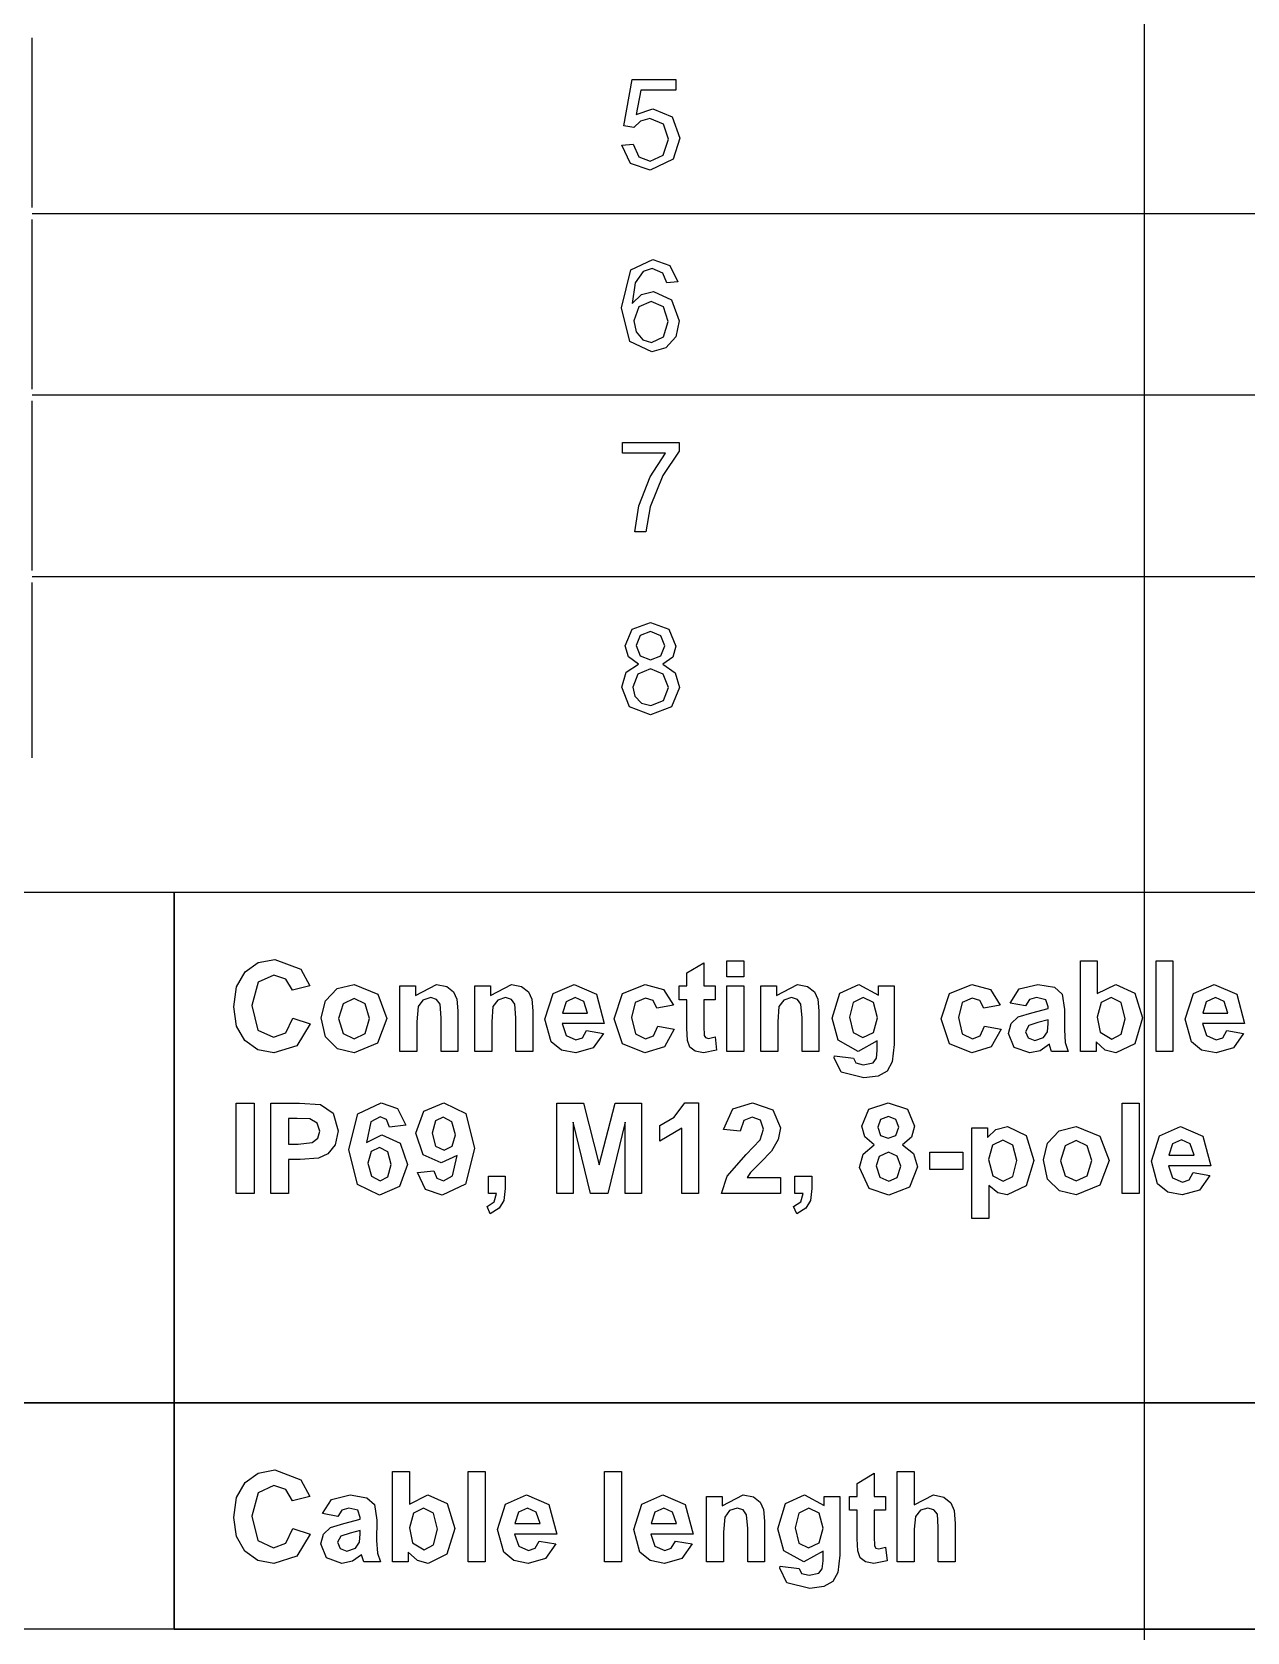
# Model space of a CAD drawing. Extents: x 22 to 299, y 7 to 289.
# Drawn here: x 87.16 to 114.3, y 69.36 to 105.1 of the extents above; entities that cross this region are included whole.
import ezdxf

# ---------------------------------------------------------------- set-up
doc = ezdxf.new("R2010")
doc.units = 0

msp = doc.modelspace()

# ---------------------------------------------------------------- linework, layer by layer
at = {"layer": '1'}
for p, q in [((87.1569, 101.183), (87.1569, 104.972883)), ((87.1569, 101.05), (114.601892, 101.05)), ((87.1569, 97.128), (87.1569, 100.918236)), ((87.1569, 96.9957), (114.601892, 96.9957)), ((87.1569, 93.0733), (87.1569, 96.863183)), ((87.1569, 92.941), (114.601892, 92.941)), ((87.1569, 88.8862), (87.1569, 92.808727)), ((83.332983, 85.88603), (90.333137, 85.88603)), ((90.333137, 85.88603), (90.333137, 74.481455)), ((90.333137, 85.88603), (150.999492, 85.88603)), ((90.333137, 74.481455), (90.333137, 85.88603)), ((90.333137, 74.481455), (83.332983, 74.481455)), ((83.332983, 74.481455), (90.333137, 74.481455)), ((150.999492, 74.481455), (90.333137, 74.481455)), ((90.333137, 74.481455), (90.333137, 69.426866)), ((90.333137, 74.481455), (120.666315, 74.481455)), ((90.333137, 69.426866), (90.333137, 74.481455)), ((90.333137, 69.426866), (83.332983, 69.426866)), ((120.666315, 69.426866), (90.333137, 69.426866)), ((90.3332, 69.4269), (120.666378, 69.4269))]:
    msp.add_line(p, q, dxfattribs=at)
at = {"layer": 'Layer 1'}
for p, q in [((112, 276.5), (112, 15.430556)), ((100.374393, 103.004979), (100.564204, 104.042641)), ((100.564204, 104.042641), (101.538654, 104.042641)), ((101.538654, 104.042641), (101.538654, 103.805619)), ((100.756688, 103.805619), (100.651089, 103.262672)), ((101.538654, 103.805619), (100.756688, 103.805619)), ((100.651089, 103.262672), (101.021353, 103.389452)), ((101.021353, 103.389452), (101.454442, 103.206173)), ((100.600295, 102.974663), (100.374393, 103.004979)), ((100.747331, 103.115222), (100.600295, 102.974663)), ((100.957192, 103.170344), (100.747331, 103.115222)), ((101.259285, 103.047698), (100.957192, 103.170344)), ((101.375577, 102.712836), (101.259285, 103.047698)), ((101.454442, 103.206173), (101.630886, 102.734884)), ((100.331619, 102.579166), (100.584254, 102.601215)), ((100.584254, 102.601215), (100.713914, 102.314583)), ((101.255275, 102.354546), (101.375577, 102.712836)), ((101.630886, 102.734884), (101.475829, 102.26084)), ((100.524103, 102.169889), (100.331619, 102.579166)), ((100.331619, 102.579166), (100.331619, 102.579166)), ((100.713914, 102.314583), (100.961202, 102.219499)), ((100.961202, 102.219499), (101.255275, 102.354546)), ((101.475829, 102.26084), (100.961202, 102.015549)), ((100.961202, 102.015549), (100.524103, 102.169889)), ((100.320925, 98.940933), (100.530786, 99.79256)), ((100.530786, 99.79256), (101.024027, 100.02407)), ((100.807482, 99.753975), (100.628365, 99.50455)), ((101.009323, 99.82012), (100.807482, 99.753975)), ((101.249928, 99.714012), (101.009323, 99.82012)), ((101.024027, 100.02407), (101.402311, 99.8904)), ((101.402311, 99.8904), (101.580091, 99.521087)), ((100.628365, 99.50455), (100.560194, 99.037396)), ((101.340823, 99.501794), (101.249928, 99.714012)), ((101.580091, 99.521087), (101.340823, 99.501794)), ((101.580091, 99.521087), (101.580091, 99.521087)), ((100.560194, 99.037396), (100.772728, 99.239967)), ((100.987936, 99.087005), (100.71124, 98.965738)), ((100.772728, 99.239967), (101.036057, 99.306113)), ((101.260621, 98.965738), (100.987936, 99.087005)), ((101.036057, 99.306113), (101.445085, 99.122834)), ((101.445085, 99.122834), (101.614845, 98.651545)), ((100.510736, 98.188525), (100.320925, 98.940933)), ((100.71124, 98.965738), (100.597621, 98.650167)), ((101.368894, 98.636387), (101.260621, 98.965738)), ((100.597621, 98.650167), (100.649752, 98.404877)), ((100.597621, 98.650167), (100.597621, 98.650167)), ((100.649752, 98.404877), (100.798125, 98.225732)), ((101.259285, 98.291878), (101.368894, 98.636387)), ((101.534644, 98.29739), (101.316763, 98.047965)), ((101.614845, 98.651545), (101.534644, 98.29739)), ((101.001303, 97.961149), (100.510736, 98.188525)), ((100.798125, 98.225732), (100.997293, 98.165099)), ((100.997293, 98.165099), (101.259285, 98.291878)), ((101.316763, 98.047965), (101.001303, 97.961149)), ((100.347659, 95.696719), (100.347659, 95.935119)), ((100.347659, 95.935119), (101.616182, 95.935119)), ((101.616182, 95.935119), (101.616182, 95.742194)), ((101.307406, 95.696719), (100.347659, 95.696719)), ((100.961202, 95.167553), (101.307406, 95.696719)), ((101.616182, 95.742194), (101.244581, 95.196491)), ((100.712577, 94.517119), (100.961202, 95.167553)), ((101.244581, 95.196491), (100.961202, 94.496449)), ((100.621682, 93.9411), (100.712577, 94.517119)), ((100.961202, 94.496449), (100.86897, 93.9411)), ((100.86897, 93.9411), (100.621682, 93.9411)), ((100.56153, 91.764664), (100.970559, 91.91487)), ((100.970559, 91.91487), (101.383597, 91.76053)), ((100.407811, 91.393972), (100.56153, 91.764664)), ((100.744658, 91.61997), (100.653762, 91.40224)), ((100.973232, 91.71092), (100.744658, 91.61997)), ((101.20047, 91.617214), (100.973232, 91.71092)), ((101.292702, 91.38846), (101.20047, 91.617214)), ((101.383597, 91.76053), (101.53999, 91.387082)), ((100.479992, 91.143169), (100.407811, 91.393972)), ((100.653762, 91.40224), (100.743321, 91.167974)), ((100.653762, 91.40224), (100.653762, 91.40224)), ((100.743321, 91.167974), (100.975906, 91.077024)), ((100.975906, 91.077024), (101.203144, 91.166596)), ((101.203144, 91.166596), (101.292702, 91.38846)), ((101.53999, 91.387082), (101.467809, 91.141791)), ((100.328946, 90.470688), (100.425188, 90.800038)), ((100.425188, 90.800038), (100.701883, 90.981939)), ((100.701883, 90.981939), (100.479992, 91.143169)), ((100.969222, 90.874452), (100.68718, 90.758697)), ((100.701883, 90.981939), (100.701883, 90.981939)), ((101.257948, 90.757319), (100.969222, 90.874452)), ((101.467809, 91.141791), (101.251265, 90.981939)), ((101.251265, 90.981939), (101.525287, 90.786258)), ((100.506726, 90.028338), (100.328946, 90.470688)), ((100.68718, 90.758697), (100.576234, 90.469309)), ((100.576234, 90.469309), (100.624355, 90.263982)), ((100.576234, 90.469309), (100.576234, 90.469309)), ((101.37424, 90.461041), (101.257948, 90.757319)), ((101.261958, 90.170276), (101.37424, 90.461041)), ((101.620192, 90.463797), (101.442412, 90.028338)), ((101.525287, 90.786258), (101.620192, 90.463797)), ((100.624355, 90.263982), (100.770055, 90.109642)), ((100.770055, 90.109642), (100.977242, 90.055899)), ((100.977242, 90.055899), (101.261958, 90.170276)), ((100.974569, 89.851949), (100.506726, 90.028338)), ((101.442412, 90.028338), (100.974569, 89.851949)), ((92.208096, 84.316417), (92.580032, 84.386353)), ((92.580032, 84.386353), (93.164167, 84.167245)), ((91.726218, 83.771748), (91.915695, 84.106611)), ((91.915695, 84.106611), (92.208096, 84.316417)), ((92.559981, 84.037709), (92.205757, 83.876479)), ((92.82732, 83.946759), (92.559981, 84.037709)), ((93.164167, 84.167245), (93.364671, 83.795175)), ((101.785865, 84.085941), (102.162813, 84.311939)), ((101.785865, 83.795175), (101.785865, 84.085941)), ((102.162813, 84.311939), (102.162813, 83.795175)), ((102.680091, 83.993612), (102.680091, 84.351902)), ((102.680091, 84.351902), (103.055702, 84.351902)), ((103.055702, 84.351902), (103.055702, 83.993612)), ((110.57557, 82.3317), (110.57557, 84.351902)), ((110.57557, 84.351902), (110.951181, 84.351902)), ((110.951181, 84.351902), (110.951181, 83.624298)), ((112.264253, 82.3317), (112.264253, 84.351902)), ((112.264253, 84.351902), (112.639864, 84.351902)), ((112.639864, 84.351902), (112.639864, 82.3317)), ((91.663059, 83.323886), (91.726218, 83.771748)), ((92.205757, 83.876479), (92.070751, 83.354203)), ((92.97302, 83.698712), (92.82732, 83.946759)), ((93.364671, 83.795175), (92.97302, 83.698712)), ((93.711751, 83.457556), (93.972407, 83.733163)), ((93.972407, 83.733163), (94.350691, 83.828248)), ((94.350691, 83.828248), (94.878685, 83.611896)), ((95.376375, 82.3317), (95.376375, 83.795175)), ((95.376375, 83.795175), (95.725252, 83.795175)), ((95.725252, 83.580201), (96.193095, 83.828248)), ((95.725252, 83.795175), (95.725252, 83.580201)), ((96.193095, 83.828248), (96.420333, 83.781395)), ((96.420333, 83.781395), (96.57539, 83.664261)), ((96.57539, 83.664261), (96.648908, 83.501653)), ((97.049018, 82.3317), (97.049018, 83.795175)), ((97.049018, 83.795175), (97.397895, 83.795175)), ((97.397895, 83.580201), (97.865738, 83.828248)), ((97.397895, 83.795175), (97.397895, 83.580201)), ((97.865738, 83.828248), (98.092976, 83.781395)), ((98.092976, 83.781395), (98.248033, 83.664261)), ((98.248033, 83.664261), (98.321551, 83.501653)), ((98.799188, 83.621542), (99.265694, 83.828248)), ((99.265694, 83.828248), (99.765617, 83.611896)), ((100.349334, 83.625676), (100.851931, 83.828248)), ((100.851931, 83.828248), (101.263633, 83.712493)), ((101.263633, 83.712493), (101.484188, 83.362471)), ((101.613431, 83.486495), (101.613431, 83.795175)), ((101.613431, 83.795175), (101.785865, 83.795175)), ((102.162813, 83.795175), (102.419456, 83.795175)), ((102.419456, 83.795175), (102.419456, 83.486495)), ((103.055702, 83.993612), (102.680091, 83.993612)), ((102.680092, 82.3317), (102.680092, 83.795175)), ((102.680092, 83.795175), (103.055704, 83.795175)), ((103.055704, 83.795175), (103.055704, 82.3317)), ((103.438459, 82.3317), (103.438459, 83.795175)), ((103.438459, 83.795175), (103.787336, 83.795175)), ((103.787336, 83.580201), (104.255179, 83.828248)), ((103.787336, 83.795175), (103.787336, 83.580201)), ((104.255179, 83.828248), (104.482417, 83.781395)), ((104.482417, 83.781395), (104.637473, 83.664261)), ((104.637473, 83.664261), (104.710992, 83.501653)), ((105.200659, 83.633945), (105.628401, 83.828248)), ((105.628401, 83.828248), (106.062827, 83.589847)), ((106.062827, 83.589847), (106.062827, 83.795175)), ((106.062827, 83.795175), (106.414377, 83.795175)), ((106.414377, 83.795175), (106.414377, 82.481906)), ((107.650381, 83.625676), (108.152978, 83.828248)), ((108.152978, 83.828248), (108.564679, 83.712493)), ((108.564679, 83.712493), (108.785234, 83.362471)), ((109.009382, 83.412081), (109.207212, 83.726273)), ((109.207212, 83.726273), (109.624261, 83.828248)), ((109.624261, 83.828248), (109.998535, 83.766236)), ((109.998535, 83.766236), (110.170969, 83.610518)), ((110.951181, 83.624298), (111.362883, 83.828248)), ((111.362883, 83.828248), (111.791962, 83.633945)), ((113.100147, 83.621542), (113.566653, 83.828248)), ((113.566653, 83.828248), (114.066576, 83.611896)), ((91.725884, 82.897384), (91.663059, 83.323886)), ((92.070751, 83.354203), (92.20442, 82.808501)), ((93.61952, 83.084108), (93.711751, 83.457556)), ((94.10474, 83.396922), (94.004488, 83.063437)), ((94.352028, 83.512678), (94.10474, 83.396922)), ((94.59798, 83.396922), (94.352028, 83.512678)), ((94.698232, 83.066194), (94.59798, 83.396922)), ((94.878685, 83.611896), (95.084537, 83.067572)), ((95.780057, 83.330777), (95.751986, 82.994536)), ((95.886992, 83.476848), (95.780057, 83.330777)), ((96.062099, 83.53197), (95.886992, 83.476848)), ((96.191759, 83.493385), (96.062099, 83.53197)), ((96.270624, 83.38452), (96.191759, 83.493385)), ((96.294683, 83.078596), (96.270624, 83.38452)), ((96.648908, 83.501653), (96.670293, 83.241204)), ((97.4527, 83.330777), (97.424629, 82.994536)), ((97.559635, 83.476848), (97.4527, 83.330777)), ((97.734742, 83.53197), (97.559635, 83.476848)), ((97.864401, 83.493385), (97.734742, 83.53197)), ((97.943266, 83.38452), (97.864401, 83.493385)), ((97.967326, 83.078596), (97.943266, 83.38452)), ((98.321551, 83.501653), (98.342936, 83.241204)), ((98.614724, 83.052413), (98.799188, 83.621542)), ((99.085239, 83.439641), (99.006374, 83.188839)), ((99.288416, 83.53197), (99.085239, 83.439641)), ((99.483573, 83.443776), (99.288416, 83.53197)), ((99.567785, 83.188839), (99.483573, 83.443776)), ((99.765617, 83.611896), (99.940725, 82.951816)), ((100.163534, 83.062059), (100.349334, 83.625676)), ((100.632713, 83.423105), (100.549838, 83.08962)), ((100.857278, 83.523702), (100.632713, 83.423105)), ((101.028375, 83.465824), (100.857278, 83.523702)), ((101.113923, 83.29357), (101.028375, 83.465824)), ((101.484188, 83.362471), (101.113923, 83.29357)), ((101.484188, 83.362471), (101.484188, 83.362471)), ((101.785864, 83.486495), (101.613431, 83.486495)), ((101.785864, 82.848464), (101.785864, 83.486495)), ((102.419456, 83.486495), (102.162811, 83.486495)), ((102.162811, 83.486495), (102.162811, 82.896695)), ((103.842141, 83.330777), (103.81407, 82.994536)), ((103.949076, 83.476848), (103.842141, 83.330777)), ((104.124183, 83.53197), (103.949076, 83.476848)), ((104.253842, 83.493385), (104.124183, 83.53197)), ((104.332707, 83.38452), (104.253842, 83.493385)), ((104.356767, 83.078596), (104.332707, 83.38452)), ((104.710992, 83.501653), (104.732377, 83.241204)), ((105.029562, 83.071706), (105.200659, 83.633945)), ((105.501415, 83.423105), (105.41453, 83.093754)), ((105.724643, 83.53197), (105.501415, 83.423105)), ((105.954554, 83.421727), (105.724643, 83.53197)), ((106.04545, 83.084108), (105.954554, 83.421727)), ((107.46458, 83.062059), (107.650381, 83.625676)), ((107.93376, 83.423105), (107.850885, 83.08962)), ((108.158324, 83.523702), (107.93376, 83.423105)), ((108.329421, 83.465824), (108.158324, 83.523702)), ((108.41497, 83.29357), (108.329421, 83.465824)), ((108.785234, 83.362471), (108.41497, 83.29357)), ((108.785234, 83.362471), (108.785234, 83.362471)), ((109.350239, 83.348691), (109.009382, 83.412081)), ((109.441134, 83.490629), (109.350239, 83.348691)), ((109.350239, 83.348691), (109.350239, 83.348691)), ((109.597527, 83.53197), (109.441134, 83.490629)), ((109.487918, 83.191595), (109.852836, 83.286679)), ((109.799368, 83.483739), (109.597527, 83.53197)), ((109.852836, 83.325264), (109.799368, 83.483739)), ((109.852836, 83.286679), (109.852836, 83.325264)), ((110.170969, 83.610518), (110.221763, 83.264631)), ((111.038066, 83.423105), (110.948508, 83.095132)), ((111.262631, 83.53197), (111.038066, 83.423105)), ((111.488532, 83.420349), (111.262631, 83.53197)), ((111.576754, 83.059303), (111.488532, 83.420349)), ((111.791962, 83.633945), (111.961722, 83.078596)), ((112.915683, 83.052413), (113.100147, 83.621542)), ((113.386201, 83.439641), (113.307336, 83.188839)), ((113.589378, 83.53197), (113.386201, 83.439641)), ((113.784536, 83.443776), (113.589378, 83.53197)), ((113.868748, 83.188839), (113.784536, 83.443776)), ((114.066576, 83.611896), (114.241683, 82.951816)), ((92.82331, 82.749245), (92.986387, 83.074462)), ((92.986387, 83.074462), (93.370018, 82.94906)), ((92.986387, 83.074462), (92.986387, 83.074462)), ((93.370018, 82.94906), (93.075945, 82.457101)), ((93.711751, 82.655539), (93.61952, 83.084108)), ((93.61952, 83.084108), (93.61952, 83.084108)), ((94.004488, 83.063438), (94.10474, 82.729953)), ((94.004488, 83.063437), (94.004488, 83.063438)), ((94.59798, 82.729953), (94.698232, 83.066194)), ((95.084537, 83.067572), (94.876012, 82.516357)), ((95.751986, 82.994536), (95.751986, 82.3317)), ((96.294683, 82.3317), (96.294683, 83.078596)), ((96.670293, 83.241204), (96.670294, 82.3317)), ((97.424629, 82.994536), (97.424629, 82.3317)), ((97.967326, 82.3317), (97.967326, 83.078596)), ((98.342936, 83.241204), (98.342937, 82.3317)), ((98.755077, 82.548052), (98.614724, 83.052413)), ((99.940725, 82.951816), (98.999692, 82.951816)), ((98.999692, 82.951816), (99.090587, 82.683099)), ((99.006374, 83.188839), (99.567785, 83.188839)), ((100.347997, 82.501199), (100.163534, 83.062059)), ((100.549838, 83.08962), (100.63405, 82.721684)), ((103.81407, 82.994536), (103.81407, 82.3317)), ((104.356767, 82.3317), (104.356767, 83.078596)), ((104.732377, 83.241204), (104.732378, 82.3317)), ((105.160558, 82.581125), (105.029562, 83.071706)), ((105.41453, 83.093754), (105.501415, 82.752001)), ((105.41453, 83.093754), (105.41453, 83.093754)), ((105.950544, 82.754757), (106.04545, 83.084108)), ((107.649044, 82.501199), (107.46458, 83.062059)), ((107.850885, 83.08962), (107.935097, 82.721684)), ((108.970618, 82.731331), (109.028095, 82.951816)), ((109.028095, 82.951816), (109.188499, 83.100644)), ((109.188499, 83.100644), (109.487918, 83.191595)), ((109.624261, 82.975243), (109.419747, 82.907719)), ((109.852836, 83.034499), (109.624261, 82.975243)), ((109.838132, 82.768537), (109.852836, 82.957328)), ((109.852836, 82.957328), (109.852836, 83.034499)), ((110.221763, 83.264631), (110.217752, 82.812635)), ((110.948508, 83.095132), (111.018016, 82.758891)), ((110.948508, 83.095132), (110.948508, 83.095132)), ((111.488532, 82.713416), (111.576754, 83.059303)), ((111.961722, 83.078596), (111.787951, 82.501199)), ((113.056035, 82.548052), (112.915683, 83.052413)), ((114.241683, 82.951816), (113.300651, 82.951816)), ((113.300651, 82.951816), (113.391546, 82.683099)), ((113.307336, 83.188839), (113.868748, 83.188839)), ((91.914358, 82.571478), (91.725884, 82.897384)), ((92.20041, 82.365806), (91.914358, 82.571478)), ((92.20442, 82.808501), (92.551961, 82.645892)), ((92.551961, 82.645892), (92.82331, 82.749245)), ((93.980427, 82.389578), (93.711751, 82.655539)), ((94.10474, 82.729953), (94.352028, 82.614198)), ((94.352028, 82.614198), (94.59798, 82.729953)), ((99.090587, 82.683099), (99.307132, 82.588015)), ((99.307132, 82.588015), (99.455505, 82.637624)), ((99.455505, 82.637624), (99.5464, 82.797476)), ((99.5464, 82.797476), (99.920674, 82.732709)), ((99.5464, 82.797476), (99.5464, 82.797476)), ((99.920674, 82.732709), (99.692099, 82.40887)), ((100.63405, 82.721684), (100.862624, 82.614198)), ((100.862624, 82.614198), (101.037732, 82.676209)), ((101.037732, 82.676209), (101.133973, 82.892561)), ((101.133973, 82.892561), (101.502901, 82.827793)), ((101.502901, 82.827793), (101.282347, 82.432297)), ((101.797894, 82.575612), (101.785864, 82.848464)), ((101.850025, 82.424028), (101.797894, 82.575612)), ((102.162811, 82.896695), (102.169492, 82.687233)), ((102.169492, 82.687233), (102.202911, 82.639002)), ((102.202911, 82.639002), (102.267072, 82.61971)), ((102.267072, 82.61971), (102.418119, 82.656917)), ((102.418119, 82.656917), (102.4502, 82.356505)), ((105.613697, 82.3317), (105.160558, 82.581125)), ((105.501415, 82.752001), (105.71796, 82.644514)), ((105.71796, 82.644514), (105.950544, 82.754757)), ((107.935097, 82.721684), (108.163671, 82.614198)), ((108.163671, 82.614198), (108.338778, 82.676209)), ((108.338778, 82.676209), (108.43502, 82.892561)), ((108.43502, 82.892561), (108.803948, 82.827793)), ((108.803948, 82.827793), (108.583393, 82.432297)), ((109.096267, 82.421272), (108.970618, 82.731331)), ((109.419747, 82.907719), (109.346228, 82.771294)), ((109.346228, 82.771294), (109.405043, 82.630734)), ((109.405043, 82.630734), (109.554753, 82.571478)), ((109.554753, 82.571478), (109.748573, 82.64038)), ((109.748573, 82.64038), (109.838132, 82.768537)), ((110.217752, 82.812635), (110.23513, 82.527381)), ((111.018016, 82.758891), (111.277334, 82.604551)), ((111.277334, 82.604551), (111.488532, 82.713416)), ((113.391546, 82.683099), (113.60809, 82.588015)), ((113.60809, 82.588015), (113.756463, 82.637624)), ((113.756463, 82.637624), (113.847359, 82.797476)), ((113.847359, 82.797476), (114.221633, 82.732709)), ((113.847359, 82.797476), (113.847359, 82.797476)), ((114.221633, 82.732709), (113.993058, 82.40887)), ((92.555971, 82.297249), (92.20041, 82.365806)), ((93.075945, 82.457101), (92.555971, 82.297249)), ((94.353365, 82.298627), (93.980427, 82.389578)), ((94.876012, 82.516357), (94.353365, 82.298627)), ((95.751986, 82.3317), (95.376375, 82.3317)), ((96.670294, 82.3317), (96.294683, 82.3317)), ((97.424629, 82.3317), (97.049018, 82.3317)), ((98.342937, 82.3317), (97.967326, 82.3317)), ((98.980978, 82.360983), (98.755077, 82.548052)), ((99.303122, 82.298627), (98.980978, 82.360983)), ((99.692099, 82.40887), (99.303122, 82.298627)), ((100.845248, 82.298627), (100.347997, 82.501199)), ((101.282347, 82.432297), (100.845248, 82.298627)), ((101.970327, 82.333078), (101.850025, 82.424028)), ((102.153455, 82.298627), (101.970327, 82.333078)), ((102.4502, 82.356505), (102.153455, 82.298627)), ((103.055704, 82.3317), (102.680092, 82.3317)), ((103.81407, 82.3317), (103.438459, 82.3317)), ((104.732378, 82.3317), (104.356767, 82.3317)), ((105.077683, 82.188384), (105.079024, 82.235237)), ((105.07902, 82.235237), (105.508099, 82.181494)), ((105.079024, 82.235237), (105.07902, 82.235237)), ((106.038767, 82.568722), (105.613697, 82.3317)), ((106.021389, 82.17736), (106.038767, 82.355127)), ((106.038767, 82.355127), (106.038767, 82.568722)), ((106.414377, 82.481906), (106.37294, 82.094678)), ((108.146294, 82.298627), (107.649044, 82.501199)), ((108.583393, 82.432297), (108.146294, 82.298627)), ((109.442471, 82.298627), (109.096267, 82.421272)), ((109.676392, 82.346858), (109.442471, 82.298627)), ((109.882243, 82.491552), (109.676392, 82.346858)), ((109.89561, 82.446077), (109.882243, 82.491552)), ((109.931701, 82.3317), (109.89561, 82.446077)), ((110.303301, 82.3317), (109.931701, 82.3317)), ((110.23513, 82.527381), (110.303301, 82.3317)), ((110.924447, 82.3317), (110.57557, 82.3317)), ((111.127624, 82.360639), (110.924447, 82.546674)), ((110.924447, 82.546674), (110.924447, 82.3317)), ((111.36823, 82.298627), (111.127624, 82.360639)), ((111.787951, 82.501199), (111.36823, 82.298627)), ((112.639864, 82.3317), (112.264253, 82.3317)), ((113.281937, 82.360983), (113.056035, 82.548052)), ((113.60408, 82.298627), (113.281937, 82.360983)), ((113.993058, 82.40887), (113.60408, 82.298627)), ((105.228729, 81.865924), (105.077683, 82.188384)), ((105.740683, 81.737766), (105.228729, 81.865924)), ((105.508099, 82.181494), (105.557556, 82.075385)), ((105.557556, 82.075385), (105.72598, 82.034044)), ((105.72598, 82.034044), (105.946534, 82.079519)), ((105.946534, 82.079519), (106.021389, 82.17736)), ((106.256647, 81.893484), (106.056143, 81.779107)), ((106.37294, 82.094678), (106.256647, 81.893484)), ((106.056143, 81.779107), (105.740683, 81.737766)), ((91.720537, 79.1567), (91.720537, 81.176902)), ((91.720537, 81.176902), (92.116199, 81.176902)), ((92.116199, 81.176902), (92.116199, 79.1567)), ((92.493606, 79.1567), (92.493606, 81.176902)), ((92.493606, 81.176902), (93.128536, 81.176902)), ((93.128536, 81.176902), (93.599052, 81.146585)), ((93.599052, 81.146585), (93.881095, 80.948148)), ((94.435844, 80.939879), (94.953145, 81.18517)), ((94.953145, 81.18517), (95.322072, 81.055634)), ((95.905791, 80.996379), (96.357593, 81.18517)), ((96.357593, 81.18517), (96.846823, 80.94677)), ((98.880438, 79.1567), (98.880438, 81.176902)), ((98.880438, 81.176902), (99.472593, 81.176902)), ((99.472593, 81.176902), (99.828154, 79.798865)), ((99.828154, 79.798865), (100.179704, 81.176902)), ((100.179704, 81.176902), (100.773197, 81.176902)), ((100.773197, 81.176902), (100.773197, 79.1567)), ((101.50301, 80.861331), (101.739604, 81.18517)), ((101.739604, 81.18517), (102.044371, 81.18517)), ((102.044371, 81.18517), (102.044371, 79.1567)), ((102.811216, 81.045988), (103.252325, 81.18517)), ((103.252325, 81.18517), (103.708138, 81.02394)), ((105.846014, 81.03772), (106.281777, 81.18517)), ((106.281777, 81.18517), (106.714865, 81.03772)), ((111.50869, 79.1567), (111.50869, 81.176902)), ((111.50869, 81.176902), (111.884301, 81.176902)), ((111.884301, 81.176902), (111.884301, 79.1567)), ((92.889268, 80.835149), (92.889268, 80.261885)), ((93.080415, 80.835149), (92.889268, 80.835149)), ((93.365131, 80.821368), (93.080415, 80.835149)), ((93.524197, 80.731796), (93.365131, 80.821368)), ((93.881095, 80.948148), (93.994714, 80.555407)), ((94.236677, 80.13924), (94.435844, 80.939879)), ((94.930421, 80.866843), (94.72858, 80.7566)), ((95.076121, 80.811722), (94.930421, 80.866843)), ((95.145629, 80.640845), (95.076121, 80.811722)), ((95.322072, 81.055634), (95.509209, 80.682187)), ((95.729347, 80.501664), (95.905791, 80.996379)), ((96.340216, 80.864087), (96.166446, 80.778649)), ((96.5327, 80.760735), (96.340216, 80.864087)), ((96.846823, 80.94677), (97.037971, 80.165423)), ((101.18354, 80.673918), (101.50301, 80.861331)), ((102.601355, 80.587102), (102.811216, 81.045988)), ((103.055831, 80.791051), (102.97563, 80.548517)), ((103.242968, 80.864087), (103.055831, 80.791051)), ((103.428769, 80.793807), (103.242968, 80.864087)), ((103.49694, 80.59537), (103.428769, 80.793807)), ((103.708138, 81.02394), (103.873888, 80.622931)), ((105.693631, 80.664272), (105.846014, 81.03772)), ((106.113353, 80.811722), (106.049192, 80.636711)), ((106.285787, 80.877868), (106.113353, 80.811722)), ((106.452873, 80.811722), (106.285787, 80.877868)), ((106.517035, 80.638089), (106.452873, 80.811722)), ((106.714865, 81.03772), (106.869922, 80.664272)), ((93.587022, 80.549895), (93.524197, 80.731796)), ((93.541574, 80.392799), (93.587022, 80.549895)), ((93.994714, 80.555407), (93.929216, 80.242593)), ((94.72858, 80.7566), (94.625655, 80.297714)), ((94.625655, 80.297714), (94.974532, 80.468591)), ((94.974532, 80.468591), (95.376877, 80.283934)), ((95.509209, 80.682187), (95.145629, 80.640845)), ((95.509209, 80.682187), (95.509209, 80.682187)), ((95.896434, 80.022107), (95.729347, 80.501664)), ((96.166446, 80.778649), (96.098275, 80.501664)), ((96.098275, 80.501664), (96.173129, 80.213654)), ((96.616912, 80.469969), (96.5327, 80.760735)), ((96.542057, 80.210898), (96.616912, 80.469969)), ((96.616912, 80.469969), (96.616912, 80.469969)), ((99.63567, 79.1567), (99.248029, 80.746954)), ((99.248029, 80.746954), (99.248029, 79.1567)), ((100.405606, 80.746954), (100.016628, 79.1567)), ((100.405606, 79.1567), (100.405606, 80.746954)), ((101.18354, 80.322519), (101.18354, 80.673918)), ((101.66876, 80.616041), (101.18354, 80.322519)), ((101.66876, 79.1567), (101.66876, 80.616041)), ((102.97563, 80.548517), (102.601355, 80.587102)), ((103.419412, 80.358348), (103.49694, 80.59537)), ((103.873888, 80.622931), (103.825767, 80.362482)), ((105.759129, 80.42036), (105.693631, 80.664272)), ((106.049192, 80.636711), (106.112016, 80.456189)), ((106.049192, 80.636711), (106.049192, 80.636711)), ((106.112016, 80.456189), (106.281777, 80.391421)), ((106.281777, 80.391421), (106.452873, 80.456189)), ((106.452873, 80.456189), (106.517035, 80.638089)), ((106.869922, 80.664272), (106.799077, 80.413469)), ((108.152711, 80.620175), (108.502925, 80.620175)), ((108.152711, 78.599973), (108.152711, 80.620175)), ((108.502925, 80.620175), (108.502925, 80.405201)), ((108.502925, 80.405201), (108.687389, 80.584346)), ((108.687389, 80.584346), (108.945371, 80.653248)), ((108.945371, 80.653248), (109.365093, 80.453432)), ((109.365093, 80.453432), (109.537527, 79.896706)), ((109.841395, 80.282556), (110.10205, 80.558163)), ((110.10205, 80.558163), (110.480334, 80.653248)), ((110.480334, 80.653248), (111.008328, 80.436896)), ((111.008328, 80.436896), (111.214179, 79.892572)), ((112.16012, 79.877413), (112.344584, 80.446542)), ((112.344584, 80.446542), (112.81109, 80.653248)), ((112.81109, 80.653248), (113.311014, 80.436896)), ((113.311014, 80.436896), (113.48612, 79.776816)), ((92.889268, 80.261885), (93.105812, 80.261885)), ((93.105812, 80.261885), (93.418599, 80.29358)), ((93.418599, 80.29358), (93.541574, 80.392799)), ((93.929216, 80.242593), (93.762129, 80.042778)), ((94.427824, 79.359271), (94.236677, 80.13924)), ((94.73259, 80.095143), (94.657735, 79.83745)), ((94.915717, 80.183337), (94.73259, 80.095143)), ((95.102854, 80.091009), (94.915717, 80.183337)), ((95.17771, 79.802999), (95.102854, 80.091009)), ((95.376877, 80.283934), (95.5453, 79.807133)), ((96.173129, 80.213654), (96.360267, 80.122704)), ((96.360267, 80.122704), (96.542057, 80.210898)), ((97.037971, 80.165423), (96.838803, 79.366162)), ((103.107962, 80.027619), (103.419412, 80.358348)), ((103.676057, 80.104789), (103.430105, 79.847096)), ((103.825767, 80.362482), (103.676057, 80.104789)), ((105.723038, 80.034509), (105.971664, 80.246727)), ((105.971664, 80.246727), (105.759129, 80.42036)), ((105.971664, 80.246727), (105.971664, 80.246727)), ((106.287125, 80.081363), (106.081274, 79.983522)), ((106.483619, 79.994546), (106.287125, 80.081363)), ((106.799077, 80.413469), (106.59991, 80.246727)), ((106.59991, 80.246727), (106.847198, 80.049668)), ((107.209027, 79.695512), (107.209027, 80.082741)), ((107.209027, 80.082741), (107.946882, 80.082741)), ((107.946882, 80.082741), (107.946882, 79.695512)), ((108.615208, 80.237081), (108.524313, 79.913242)), ((108.843783, 80.347324), (108.615208, 80.237081)), ((109.065674, 80.235703), (108.843783, 80.347324)), ((109.155232, 79.89395), (109.065674, 80.235703)), ((109.749163, 79.909108), (109.841395, 80.282556)), ((110.234383, 80.221922), (110.134131, 79.888438)), ((110.481671, 80.337677), (110.234383, 80.221922)), ((110.727623, 80.221922), (110.481671, 80.337677)), ((110.827875, 79.891194), (110.727623, 80.221922)), ((112.630638, 80.264641), (112.551773, 80.013839)), ((112.833815, 80.35697), (112.630638, 80.264641)), ((113.028973, 80.268776), (112.833815, 80.35697)), ((113.113185, 80.013839), (113.028973, 80.268776)), ((93.14725, 79.918754), (92.889268, 79.918754)), ((92.889268, 79.918754), (92.889268, 79.1567)), ((93.557615, 79.947693), (93.14725, 79.918754)), ((93.762129, 80.042778), (93.557615, 79.947693)), ((94.657735, 79.83745), (94.741947, 79.545306)), ((94.657735, 79.83745), (94.657735, 79.83745)), ((95.108201, 79.527392), (95.17771, 79.802999)), ((95.5453, 79.807133), (95.368856, 79.309662)), ((96.296105, 79.838828), (95.896434, 80.022107)), ((96.650329, 80.008327), (96.296105, 79.838828)), ((96.546067, 79.550818), (96.650329, 80.008327)), ((102.685567, 79.54255), (103.107962, 80.027619)), ((103.430105, 79.847096), (103.204204, 79.623854)), ((105.644173, 79.734097), (105.723038, 80.034509)), ((105.854034, 79.265565), (105.644173, 79.734097)), ((106.081274, 79.983522), (106.01444, 79.771304)), ((106.01444, 79.771304), (106.093304, 79.52188)), ((106.01444, 79.771304), (106.01444, 79.771304)), ((106.561147, 79.76717), (106.483619, 79.994546)), ((106.484956, 79.517746), (106.561147, 79.76717)), ((106.932747, 79.750634), (106.758976, 79.295882)), ((106.847198, 80.049668), (106.932747, 79.750634)), ((108.524313, 79.913242), (108.619218, 79.548062)), ((108.524313, 79.913242), (108.524313, 79.913242)), ((109.068347, 79.538416), (109.155232, 79.89395)), ((109.537527, 79.896706), (109.363756, 79.326199)), ((109.841395, 79.480539), (109.749163, 79.909108)), ((109.749163, 79.909108), (109.749163, 79.909108)), ((110.134131, 79.888438), (110.234383, 79.554953)), ((110.134131, 79.888438), (110.134131, 79.888438)), ((110.727623, 79.554953), (110.827875, 79.891194)), ((111.214179, 79.892572), (111.005655, 79.341357)), ((112.300473, 79.373052), (112.16012, 79.877413)), ((113.48612, 79.776816), (112.545088, 79.776816)), ((112.545088, 79.776816), (112.635983, 79.508099)), ((112.551773, 80.013839), (113.113185, 80.013839)), ((94.915717, 79.122249), (94.427824, 79.359271)), ((94.741947, 79.545306), (94.934431, 79.443332)), ((94.934431, 79.443332), (95.108201, 79.527392)), ((95.766774, 79.623854), (96.130355, 79.665196)), ((95.948565, 79.246272), (95.766774, 79.623854)), ((95.766774, 79.623854), (95.766774, 79.623854)), ((96.130355, 79.665196), (96.199864, 79.495697)), ((96.199864, 79.495697), (96.348236, 79.440576)), ((96.838803, 79.366162), (96.320166, 79.120871)), ((96.348236, 79.440576), (96.546067, 79.550818)), ((97.351677, 79.543928), (97.727288, 79.543928)), ((97.351677, 79.1567), (97.351677, 79.543928)), ((97.727288, 79.543928), (97.727288, 79.266943)), ((102.557244, 79.1567), (102.685567, 79.54255)), ((103.204204, 79.623854), (103.128013, 79.516368)), ((103.128013, 79.516368), (103.873888, 79.516368)), ((103.873888, 79.516368), (103.873888, 79.1567)), ((104.198288, 79.543928), (104.573898, 79.543928)), ((104.198288, 79.1567), (104.198288, 79.543928)), ((104.573898, 79.543928), (104.573898, 79.266943)), ((106.093304, 79.52188), (106.292472, 79.432307)), ((106.292472, 79.432307), (106.484956, 79.517746)), ((107.946882, 79.695512), (107.209027, 79.695512)), ((108.619218, 79.548062), (108.850466, 79.430929)), ((108.850466, 79.430929), (109.068347, 79.538416)), ((110.11007, 79.214578), (109.841395, 79.480539)), ((110.234383, 79.554953), (110.481671, 79.439198)), ((110.481671, 79.439198), (110.727623, 79.554953)), ((112.526374, 79.185983), (112.300473, 79.373052)), ((112.635983, 79.508099), (112.852527, 79.413015)), ((112.852527, 79.413015), (113.0009, 79.462624)), ((113.0009, 79.462624), (113.091796, 79.622476)), ((113.091796, 79.622476), (113.46607, 79.557709)), ((113.091796, 79.622476), (113.091796, 79.622476)), ((113.46607, 79.557709), (113.237495, 79.23387)), ((92.116199, 79.1567), (91.720537, 79.1567)), ((92.889268, 79.1567), (92.493606, 79.1567)), ((95.368856, 79.309662), (94.915717, 79.122249)), ((96.320166, 79.120871), (95.948565, 79.246272)), ((97.533467, 79.1567), (97.351677, 79.1567)), ((97.482673, 78.972043), (97.533467, 79.1567)), ((97.699217, 79.00236), (97.592281, 78.827349)), ((97.727288, 79.266943), (97.699217, 79.00236)), ((99.248029, 79.1567), (98.880438, 79.1567)), ((100.016628, 79.1567), (99.63567, 79.1567)), ((100.773197, 79.1567), (100.405606, 79.1567)), ((102.044371, 79.1567), (101.66876, 79.1567)), ((103.873888, 79.1567), (102.557244, 79.1567)), ((104.380078, 79.1567), (104.198288, 79.1567)), ((104.329284, 78.972043), (104.380078, 79.1567)), ((104.545828, 79.00236), (104.438892, 78.827349)), ((104.573898, 79.266943), (104.545828, 79.00236)), ((106.299154, 79.120871), (105.854034, 79.265565)), ((106.758976, 79.295882), (106.299154, 79.120871)), ((108.728827, 79.171858), (108.528323, 79.337223)), ((108.528323, 79.337223), (108.528323, 78.599973)), ((108.942698, 79.123627), (108.728827, 79.171858)), ((109.363756, 79.326199), (108.942698, 79.123627)), ((110.483008, 79.123627), (110.11007, 79.214578)), ((111.005655, 79.341357), (110.483008, 79.123627)), ((111.884301, 79.1567), (111.50869, 79.1567)), ((112.848517, 79.123627), (112.526374, 79.185983)), ((113.237495, 79.23387), (112.848517, 79.123627)), ((97.320933, 78.865934), (97.482673, 78.972043)), ((97.394451, 78.706082), (97.320933, 78.865934)), ((97.592281, 78.827349), (97.394451, 78.706082)), ((104.167543, 78.865934), (104.329284, 78.972043)), ((104.241062, 78.706082), (104.167543, 78.865934)), ((104.438892, 78.827349), (104.241062, 78.706082)), ((108.528323, 78.599973), (108.152711, 78.599973)), ((92.208096, 72.911817), (92.580032, 72.981753)), ((92.580032, 72.981753), (93.164167, 72.762645)), ((95.212442, 70.9271), (95.212442, 72.947302)), ((95.212442, 72.947302), (95.588053, 72.947302)), ((95.588053, 72.947302), (95.588053, 72.219698)), ((96.901125, 70.9271), (96.901125, 72.947302)), ((96.901125, 72.947302), (97.276736, 72.947302)), ((97.276736, 72.947302), (97.276736, 70.9271)), ((99.94528, 70.9271), (99.94528, 72.947302)), ((99.94528, 72.947302), (100.320891, 72.947302)), ((100.320891, 72.947302), (100.320891, 70.9271)), ((106.483945, 70.9271), (106.483945, 72.947302)), ((106.483945, 72.947302), (106.85956, 72.947302)), ((106.85956, 72.947302), (106.85956, 72.20454)), ((91.726218, 72.367148), (91.915695, 72.702011)), ((91.915695, 72.702011), (92.208096, 72.911817)), ((92.559981, 72.633109), (92.205757, 72.471879)), ((92.82732, 72.542159), (92.559981, 72.633109)), ((93.164167, 72.762645), (93.364671, 72.390575)), ((105.59106, 72.681341), (105.968008, 72.907339)), ((105.59106, 72.390575), (105.59106, 72.681341)), ((105.968008, 72.907339), (105.968008, 72.390575)), ((91.663059, 71.919286), (91.726218, 72.367148)), ((92.205757, 72.471879), (92.070751, 71.949603)), ((92.97302, 72.294112), (92.82732, 72.542159)), ((93.364671, 72.390575), (92.97302, 72.294112)), ((93.646253, 72.007481), (93.844084, 72.321673)), ((93.844084, 72.321673), (94.261133, 72.423648)), ((94.261133, 72.423648), (94.635407, 72.361636)), ((94.635407, 72.361636), (94.807841, 72.205918)), ((94.807841, 72.205918), (94.858635, 71.860031)), ((95.588053, 72.219698), (95.999755, 72.423648)), ((95.999755, 72.423648), (96.428834, 72.229345)), ((96.428834, 72.229345), (96.598594, 71.673996)), ((97.552555, 71.647813), (97.737019, 72.216942)), ((97.737019, 72.216942), (98.203525, 72.423648)), ((98.203525, 72.423648), (98.703449, 72.207296)), ((98.703449, 72.207296), (98.878555, 71.547216)), ((100.59671, 71.647813), (100.781174, 72.216942)), ((100.781174, 72.216942), (101.24768, 72.423648)), ((101.24768, 72.423648), (101.747604, 72.207296)), ((101.747604, 72.207296), (101.922711, 71.547216)), ((102.225724, 70.9271), (102.225724, 72.390575)), ((102.225724, 72.390575), (102.574601, 72.390575)), ((102.574601, 72.175601), (103.042444, 72.423648)), ((102.574601, 72.390575), (102.574601, 72.175601)), ((103.042444, 72.423648), (103.269683, 72.376795)), ((103.269683, 72.376795), (103.424739, 72.259661)), ((103.424739, 72.259661), (103.498257, 72.097053)), ((103.816828, 71.667106), (103.987925, 72.229345)), ((103.987925, 72.229345), (104.415667, 72.423648)), ((104.415667, 72.423648), (104.850093, 72.185247)), ((104.850093, 72.185247), (104.850093, 72.390575)), ((104.850093, 72.390575), (105.201643, 72.390575)), ((105.201643, 72.390575), (105.201643, 71.077306)), ((105.418627, 72.081895), (105.418627, 72.390575)), ((105.418627, 72.390575), (105.59106, 72.390575)), ((105.968008, 72.390575), (106.224652, 72.390575)), ((106.224652, 72.390575), (106.224652, 72.081895)), ((106.85956, 72.20454), (107.293986, 72.423648)), ((107.293986, 72.423648), (107.527908, 72.374038)), ((107.527908, 72.374038), (107.684301, 72.247259)), ((107.684301, 72.247259), (107.756483, 72.076383)), ((91.725884, 71.492784), (91.663059, 71.919286)), ((92.070751, 71.949603), (92.20442, 71.403901)), ((93.98711, 71.944091), (93.646253, 72.007481)), ((94.078006, 72.086029), (93.98711, 71.944091)), ((93.98711, 71.944091), (93.98711, 71.944091)), ((94.234399, 72.12737), (94.078006, 72.086029)), ((94.12479, 71.786995), (94.489707, 71.882079)), ((94.43624, 72.079139), (94.234399, 72.12737)), ((94.489707, 71.920664), (94.43624, 72.079139)), ((94.489707, 71.882079), (94.489707, 71.920664)), ((94.858635, 71.860031), (94.854625, 71.408035)), ((95.674938, 72.018505), (95.58538, 71.690532)), ((95.899503, 72.12737), (95.674938, 72.018505)), ((96.125404, 72.015749), (95.899503, 72.12737)), ((96.213626, 71.654703), (96.125404, 72.015749)), ((98.023073, 72.035041), (97.944208, 71.784239)), ((98.226251, 72.12737), (98.023073, 72.035041)), ((98.421408, 72.039176), (98.226251, 72.12737)), ((98.50562, 71.784239), (98.421408, 72.039176)), ((101.067225, 72.035041), (100.988359, 71.784239)), ((101.270402, 72.12737), (101.067225, 72.035041)), ((101.46556, 72.039176), (101.270402, 72.12737)), ((101.549771, 71.784239), (101.46556, 72.039176)), ((102.629406, 71.926177), (102.601335, 71.589936)), ((102.736341, 72.072248), (102.629406, 71.926177)), ((102.911448, 72.12737), (102.736341, 72.072248)), ((103.041107, 72.088785), (102.911448, 72.12737)), ((103.119973, 71.97992), (103.041107, 72.088785)), ((103.144032, 71.673996), (103.119973, 71.97992)), ((103.498257, 72.097053), (103.519646, 71.836604)), ((104.288681, 72.018505), (104.201796, 71.689154)), ((104.511909, 72.12737), (104.288681, 72.018505)), ((104.74182, 72.017127), (104.511909, 72.12737)), ((104.832715, 71.679508), (104.74182, 72.017127)), ((105.59106, 72.081895), (105.418627, 72.081895)), ((105.59106, 71.443864), (105.59106, 72.081895)), ((106.224652, 72.081895), (105.968007, 72.081895)), ((105.968007, 72.081895), (105.968007, 71.492095)), ((106.892974, 71.938579), (106.859556, 71.660215)), ((107.001247, 72.080517), (106.892974, 71.938579)), ((107.168333, 72.12737), (107.001247, 72.080517)), ((107.303339, 72.090163), (107.168333, 72.12737)), ((107.379531, 71.992322), (107.303339, 72.090163)), ((107.40092, 71.700179), (107.379531, 71.992322)), ((107.756483, 72.076383), (107.776531, 71.785617)), ((91.914358, 71.166878), (91.725884, 71.492784)), ((92.82331, 71.344645), (92.986387, 71.669862)), ((92.986387, 71.669862), (93.370018, 71.54446)), ((92.986387, 71.669862), (92.986387, 71.669862)), ((93.370018, 71.54446), (93.075945, 71.052501)), ((93.607489, 71.326731), (93.664967, 71.547216)), ((93.664967, 71.547216), (93.825371, 71.696044)), ((93.825371, 71.696044), (94.12479, 71.786995)), ((94.056619, 71.503119), (93.9831, 71.366694)), ((94.261133, 71.570643), (94.056619, 71.503119)), ((94.489707, 71.629899), (94.261133, 71.570643)), ((94.475004, 71.363938), (94.489708, 71.552729)), ((94.489708, 71.552729), (94.489707, 71.629899)), ((95.58538, 71.690532), (95.654888, 71.354291)), ((95.58538, 71.690532), (95.58538, 71.690532)), ((96.125404, 71.308816), (96.213626, 71.654703)), ((96.598594, 71.673996), (96.424823, 71.096599)), ((97.692908, 71.143452), (97.552555, 71.647813)), ((98.878555, 71.547216), (97.937523, 71.547216)), ((97.937523, 71.547216), (98.028418, 71.278499)), ((97.944208, 71.784239), (98.50562, 71.784239)), ((100.737063, 71.143452), (100.59671, 71.647813)), ((101.922711, 71.547216), (100.981678, 71.547216)), ((100.981678, 71.547216), (101.072573, 71.278499)), ((100.988359, 71.784239), (101.549771, 71.784239)), ((102.601335, 71.589936), (102.601335, 70.9271)), ((103.144032, 70.9271), (103.144032, 71.673996)), ((103.519646, 71.836604), (103.519643, 70.9271)), ((103.947824, 71.176525), (103.816828, 71.667106)), ((104.201796, 71.689154), (104.288681, 71.347401)), ((104.201796, 71.689154), (104.201796, 71.689154)), ((104.73781, 71.350157), (104.832715, 71.679508)), ((105.968007, 71.492095), (105.974689, 71.282633)), ((106.859556, 71.660215), (106.859556, 70.9271)), ((107.40092, 70.9271), (107.40092, 71.700179)), ((107.776531, 71.785617), (107.776531, 70.9271)), ((92.20041, 70.961206), (91.914358, 71.166878)), ((92.20442, 71.403901), (92.551961, 71.241292)), ((92.551961, 71.241292), (92.82331, 71.344645)), ((93.733139, 71.016672), (93.607489, 71.326731)), ((93.9831, 71.366694), (94.041915, 71.226134)), ((94.041915, 71.226134), (94.191625, 71.166878)), ((94.191625, 71.166878), (94.385445, 71.23578)), ((94.385445, 71.23578), (94.475004, 71.363938)), ((94.854625, 71.408035), (94.872002, 71.122781)), ((95.764497, 70.956039), (95.561319, 71.142074)), ((95.561319, 71.142074), (95.561319, 70.9271)), ((95.654888, 71.354291), (95.914207, 71.199951)), ((95.914207, 71.199951), (96.125404, 71.308816)), ((97.918809, 70.956383), (97.692908, 71.143452)), ((98.028418, 71.278499), (98.244962, 71.183415)), ((98.244962, 71.183415), (98.393335, 71.233024)), ((98.393335, 71.233024), (98.484231, 71.392876)), ((98.484231, 71.392876), (98.858505, 71.328109)), ((98.484231, 71.392876), (98.484231, 71.392876)), ((98.858505, 71.328109), (98.62993, 71.00427)), ((100.962964, 70.956383), (100.737063, 71.143452)), ((101.072573, 71.278499), (101.289117, 71.183415)), ((101.289117, 71.183415), (101.43749, 71.233024)), ((101.43749, 71.233024), (101.528386, 71.392876)), ((101.528386, 71.392876), (101.90266, 71.328109)), ((101.528386, 71.392876), (101.528386, 71.392876)), ((101.90266, 71.328109), (101.674085, 71.00427)), ((104.400963, 70.9271), (103.947824, 71.176525)), ((104.288681, 71.347401), (104.505225, 71.239914)), ((104.826033, 71.164122), (104.400963, 70.9271)), ((104.505225, 71.239914), (104.73781, 71.350157)), ((104.826033, 70.950527), (104.826033, 71.164122)), ((105.60309, 71.171012), (105.59106, 71.443864)), ((105.655221, 71.019428), (105.60309, 71.171012)), ((105.974689, 71.282633), (106.008107, 71.234402)), ((106.008107, 71.234402), (106.072269, 71.21511)), ((106.072269, 71.21511), (106.223315, 71.252317)), ((106.223315, 71.252317), (106.255397, 70.951905)), ((92.555971, 70.892649), (92.20041, 70.961206)), ((93.075945, 71.052501), (92.555971, 70.892649)), ((94.079342, 70.894027), (93.733139, 71.016672)), ((94.313264, 70.942258), (94.079342, 70.894027)), ((94.519115, 71.086952), (94.313264, 70.942258)), ((94.532482, 71.041477), (94.519115, 71.086952)), ((94.568572, 70.9271), (94.532482, 71.041477)), ((94.940173, 70.9271), (94.568572, 70.9271)), ((94.872002, 71.122781), (94.940173, 70.9271)), ((95.561319, 70.9271), (95.212442, 70.9271)), ((96.005102, 70.894027), (95.764497, 70.956039)), ((96.424823, 71.096599), (96.005102, 70.894027)), ((97.276736, 70.9271), (96.901125, 70.9271)), ((98.240952, 70.894027), (97.918809, 70.956383)), ((98.62993, 71.00427), (98.240952, 70.894027)), ((100.320891, 70.9271), (99.94528, 70.9271)), ((101.285107, 70.894027), (100.962964, 70.956383)), ((101.674085, 71.00427), (101.285107, 70.894027)), ((102.601335, 70.9271), (102.225724, 70.9271)), ((103.519643, 70.9271), (103.144032, 70.9271)), ((103.864949, 70.783784), (103.86629, 70.830637)), ((104.015995, 70.461324), (103.864949, 70.783784)), ((103.866286, 70.830637), (104.295364, 70.776894)), ((103.86629, 70.830637), (103.866286, 70.830637)), ((104.295364, 70.776894), (104.344822, 70.670785)), ((104.808655, 70.77276), (104.826033, 70.950527)), ((105.201643, 71.077306), (105.160205, 70.690078)), ((105.775524, 70.928478), (105.655221, 71.019428)), ((105.95865, 70.894027), (105.775524, 70.928478)), ((106.255397, 70.951905), (105.95865, 70.894027)), ((106.859556, 70.9271), (106.483945, 70.9271)), ((107.776531, 70.9271), (107.40092, 70.9271)), ((104.527949, 70.333166), (104.015995, 70.461324)), ((104.344822, 70.670785), (104.513246, 70.629444)), ((104.513246, 70.629444), (104.7338, 70.674919)), ((104.7338, 70.674919), (104.808655, 70.77276)), ((105.043913, 70.488884), (104.843409, 70.374507)), ((105.160205, 70.690078), (105.043913, 70.488884)), ((104.843409, 70.374507), (104.527949, 70.333166))]:
    msp.add_line(p, q, dxfattribs=at)

doc.saveas('drawing.dxf')
